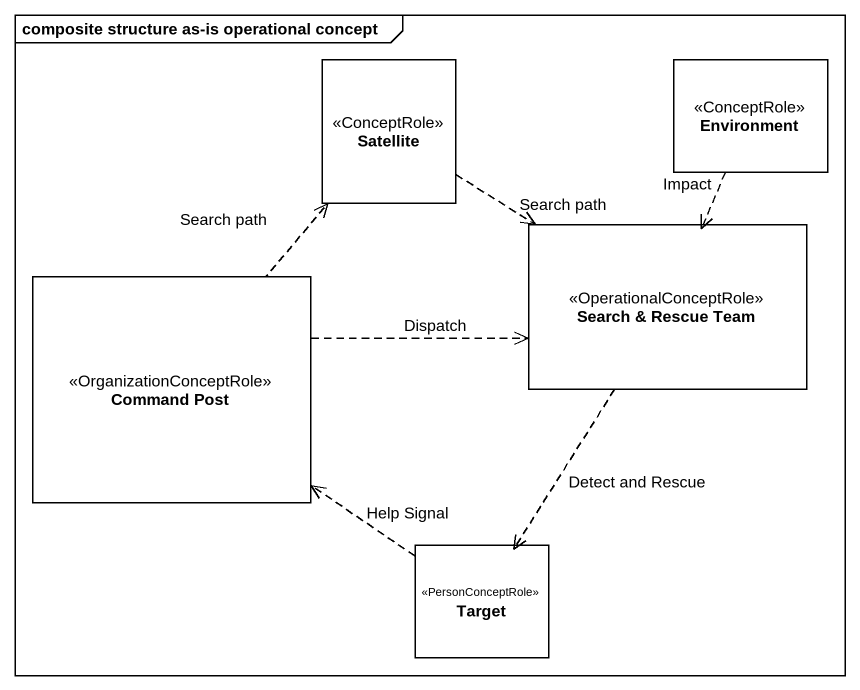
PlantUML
@startuml
mainframe composite structure as-is operational concept
rectangle Satellite <<ConceptRole>>
rectangle Environment <<ConceptRole>>
rectangle "Search & Rescue Team" as Search_Rescue_Team <<OperationalConceptRole>>
rectangle "Command Post" as Command_Post <<OrganizationConceptRole>>
rectangle Target <<PersonConceptRole>>
Satellite ..> Search_Rescue_Team : Search path
Environment ..> Search_Rescue_Team : Impact
Search_Rescue_Team ..> Target : Detect and Rescue
Command_Post .up.> Satellite : Search path
Command_Post .right.> Search_Rescue_Team : Dispatch
Target .up.> Command_Post : Help Signal
@enduml
